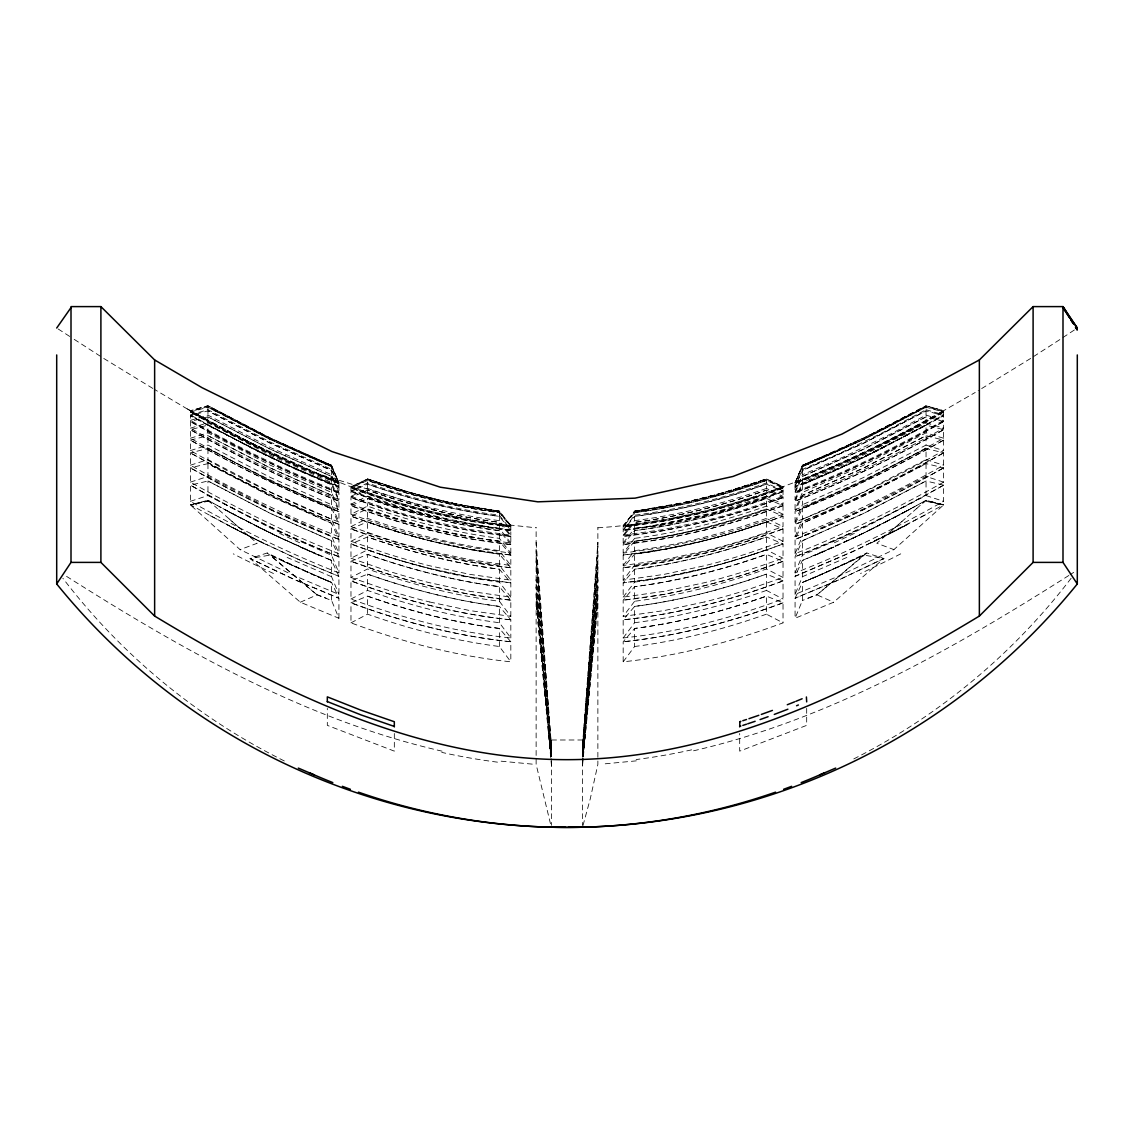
<?xml version="1.0" encoding="UTF-8"?>
<svg xmlns="http://www.w3.org/2000/svg" width="1134" height="1134" viewBox="0 0 1134 1134"><rect width="100%" height="100%" fill="white"/><g stroke="black" fill="none" stroke-linecap="round" stroke-linejoin="round"><path stroke-width="0.75" stroke-dasharray="5 3.75" d="M582.465 745.69L597.873 542.392M597.873 546.333L582.465 748.738M582.465 750.495L597.873 555.603L582.465 748.185M582.465 752.409L597.873 560.933M582.465 751.743L597.873 566.731L582.465 756.704L597.873 579.701L582.621 757.328M582.465 753.77L597.873 572.982M582.933 756.392L597.873 586.888L582.777 757.257L597.873 594.528L583.103 756.378L597.873 602.622L582.465 766.23M583.004 825.467L590.247 798.889L597.873 764.373L597.873 527.551M824.744 573.024L866.815 552.981L883.882 558.509L833.674 602.225L795.076 618.271L802.404 600.496L802.404 582.465L822.717 573.903M920.383 503.453L926.039 500.292L943.616 504.928L893.918 549.607L841.981 574.683L795.076 594.429L802.404 576.738L802.404 560.437L855.334 537.062M795.076 572.897L802.404 555.306L802.404 540.72L863.087 513.674L926.039 481L943.616 485.168L943.616 501.327C895.704 528.302 846.361 552.938 795.076 572.897L795.076 556.709L802.404 540.72L865.015 512.738L926.039 481L926.039 495.558L863.087 528.246L802.404 555.306M795.076 553.661L795.076 539.373L802.404 523.298L865.015 495.331L926.039 463.608L943.616 467.86L943.616 482.12C895.69 509.081 846.361 533.703 795.076 553.661L802.404 536.155L802.404 523.298L857.276 499.045L916.598 468.767M795.076 536.708L802.404 519.301L802.404 508.16L863.087 481.142L926.039 448.483L943.616 452.849L943.616 465.209C895.69 492.156 846.347 516.764 795.076 536.708L795.076 524.333L802.404 508.16L865.015 480.206L926.039 448.483L926.039 459.61L863.087 492.269L802.404 519.301M795.076 522.051L802.404 504.743L802.404 495.317L863.087 468.299L926.039 435.669L943.616 440.134L943.616 450.581C895.69 477.513 846.347 502.121 795.076 522.051L795.076 511.59L802.404 495.317L865.015 467.364L926.039 435.669L926.039 445.067L863.087 477.712L802.404 504.743M874.654 452.083L926.039 425.122L943.616 429.687L943.616 438.234C895.69 465.167 846.347 489.76 795.076 509.69L802.404 492.468L802.404 484.757L837.828 469.561L872.726 453.033M795.076 499.612L802.404 482.474L802.404 476.478L863.087 449.489L926.039 416.858L943.616 421.522L943.616 428.17C895.69 455.103 846.347 479.682 795.076 499.612L795.076 492.95L802.404 476.478L865.015 448.554L926.039 416.858L926.039 422.84L905.23 434.095L853.406 460.092L802.404 482.474M795.076 491.816L802.404 474.777L802.404 470.497L863.087 443.493L926.039 410.877L943.616 415.639L943.616 420.388C895.69 447.306 846.347 471.886 795.076 491.816L795.076 487.053L802.404 470.497L865.015 442.558L926.039 410.877L926.039 415.143L891.891 433.372L845.624 456.024L802.404 474.777M795.076 486.302L802.404 469.348L802.404 466.783L863.087 439.794L926.039 407.177L943.616 412.025L943.616 414.874C895.69 441.806 846.347 466.386 795.076 486.302L795.076 483.438L802.404 466.783L865.015 438.858L926.039 407.177L926.039 409.728L880.409 433.812L839.784 453.288L802.404 469.348M795.076 482.673L802.404 465.876M916.499 426.54L854.313 457.725L795.076 483.07L802.404 465.422L864.406 437.823L926.039 405.844L943.616 410.706L975.24 392.449M795.076 483.07L802.404 465.365L820.18 457.952M839.018 566.688L802.404 582.465L795.076 598.242L795.076 618.271M623.176 661.802L634.629 646.493L634.629 628.449C679.606 622.665 723.733 611.254 766.442 596.13L783.027 602.82L783.027 622.849C731.529 642.028 677.905 656.104 623.176 661.802L623.176 641.759L634.629 628.449C679.592 622.651 723.719 611.198 766.442 596.13L766.442 614.174L783.027 622.849M623.176 637.946L634.629 622.722L634.629 606.407C679.606 600.637 723.733 589.226 766.442 574.116L783.027 580.906L783.027 599.007C731.529 618.186 677.905 632.248 623.176 637.946L623.176 619.816L634.629 606.407C679.592 600.609 723.719 589.17 766.442 574.116L766.442 590.417L783.027 599.007M704.313 601.984L664 610.602L623.176 616.386L634.629 601.261L634.629 586.661C679.606 580.892 723.733 569.495 766.442 554.384L783.027 561.287L783.027 577.475L748.936 589.283A695.44 695.44 0 0 1 704.313 601.998M623.176 597.122L634.629 582.096L634.629 569.211C679.606 563.456 723.733 552.045 766.442 536.949L783.027 543.951L783.027 558.24L748.936 570.033A695.681 695.681 0 0 1 704.313 582.748L664 591.338L623.176 597.122L623.176 582.833L634.629 569.211C679.592 563.428 723.719 552.003 766.442 536.949L766.442 549.82L783.027 558.24M623.176 580.169L623.176 567.78L634.629 554.072C679.592 548.275 723.719 536.85 766.442 521.81L783.027 528.912L783.027 541.287L748.936 553.08A695.893 695.893 0 0 1 704.313 565.795L664 574.385L623.176 580.169L634.629 565.214L634.629 554.072C685.432 547.594 735.016 533.689 783.027 516.168L783.027 526.63L748.936 538.423A696.078 696.078 0 0 1 704.313 551.124L664 559.714L623.176 565.497L623.176 555.022L634.629 541.202C679.606 535.446 723.733 524.05 766.442 508.968L783.027 516.168C731.529 535.248 677.905 549.352 623.176 555.022L664 549.239L704.313 540.635A696.219 696.219 0 0 0 748.922 527.948M623.176 565.497L634.629 550.642L634.629 541.202C679.592 535.418 723.719 523.993 766.442 508.968L766.442 518.394L783.027 526.63M704.313 538.735L664 547.339L623.176 553.108L634.629 538.352L634.629 530.641C679.606 524.872 723.733 513.489 766.442 498.407L783.027 505.707L783.027 514.269L748.936 526.048A696.248 696.248 0 0 1 704.313 538.749M688.877 501.568L634.629 511.306L623.176 525.793L626.039 522.207M623.176 543.016L634.629 528.345L634.629 522.349C679.606 516.594 723.733 505.211 766.442 490.129L783.027 497.528L783.027 504.176L748.936 515.97A696.375 696.375 0 0 1 704.313 528.657L664 537.247L623.176 543.016L623.176 536.354L634.629 522.349C679.592 516.565 723.719 505.154 766.442 490.129L766.442 496.125L783.027 504.176M623.176 535.22L634.629 520.634L634.629 516.353C679.606 510.598 723.733 499.215 766.442 484.133L783.027 491.632L783.027 496.38L748.936 508.174A696.474 696.474 0 0 1 704.313 520.86L664 529.436L623.176 535.22L623.176 530.457L634.629 516.353C679.592 510.569 723.719 499.158 766.442 484.133L766.442 488.414L783.027 496.38M638.527 527.877L623.176 529.691L634.629 515.219L634.629 512.639C679.606 506.884 723.733 495.501 766.442 480.419L783.027 488.017L783.027 490.866L748.936 502.646A696.545 696.545 0 0 1 704.313 515.346L651.398 525.935M690.946 501.1L729.984 490.824L766.442 479.002L783.027 486.684L783.027 487.634L748.936 499.414A696.588 696.588 0 0 1 704.313 512.114L664 520.69L623.176 526.459L634.629 511.278M623.176 526.459L634.629 511.221C679.592 505.31 723.733 494.169 766.442 479.002M907.384 516.665L913.82 511.009M898.256 524.673L904.337 519.329M916.485 508.656L926.039 500.292L943.616 504.758L905.116 525.708M901.544 521.796L907.696 516.395M913.451 511.321L916.882 508.316M892.146 530.017L895.378 527.182M895.194 527.353L898.468 524.489M922.537 503.354L925.557 500.718L943.616 504.928L924.734 501.03M892.302 529.876L886.023 535.333M886.108 535.262L876.809 543.271L893.918 549.607M866.815 552.981L816.905 594.854L802.404 600.496M825.75 587.54L863.739 555.065L883.882 558.509L839.94 579.417L795.076 598.242L839.94 579.417L883.882 558.509M823.199 589.666L816.905 594.854L833.674 602.225M1074.38 329.966L1061.268 338.641M1059.808 339.605L1032.096 357.508M1070.057 574.711L1073.685 572.372M1068.852 575.477C951.724 649.796 828.401 720.033 691.938 751.162M1030.65 358.429L978.16 390.72M802.404 466.216C844.83 448.724 886.604 429.148 926.039 405.745L943.616 410.791L943.616 411.656L918.781 425.321M920.411 503.425L916.598 505.551M925.571 425.619L943.616 415.639L879.856 449.433M943.616 411.656L926.039 406.596L912.813 413.811M943.616 438.234L926.039 432.819L863.087 465.45L802.404 492.468M943.616 482.12L926.039 476.436L863.087 509.109L802.404 536.155M916.697 505.495L912.813 507.621M914.84 506.515L891.891 518.805M822.15 457.101L865.015 437.426L926.039 405.745L926.039 406.596M918.497 467.747L926.039 463.608L926.039 476.436M909.029 509.69L911.112 508.556M923.317 426.852L856.652 460.631L795.076 487.053L830.825 472.311M907.129 510.711L909.241 509.577L874.201 527.863M907.37 510.583L897.618 515.8M910.928 413.967L912.813 412.946M905.513 511.59L864.831 532.484M795.076 594.429L795.076 576.327L858.977 548.743L925.571 514.765M909.029 414.987L880.409 429.829M896.144 516.58L876.029 526.941M350.973 622.849L367.558 614.174C410.267 629.299 454.394 640.724 499.371 646.493L510.824 661.802C456.095 656.104 402.471 642.028 350.973 622.849L350.973 602.82L367.558 596.13C410.267 611.254 454.394 622.665 499.371 628.449L510.824 641.759L510.824 661.802M902.834 526.913L905.187 525.68M900.552 528.104L902.976 526.828M350.973 599.007L367.558 590.417C410.267 605.542 454.394 616.953 499.371 622.722L510.824 637.946C456.095 632.248 402.471 618.186 350.973 599.007L350.973 580.906L367.558 574.116C410.267 589.226 454.394 600.637 499.371 606.407L510.824 619.816L510.824 637.946M888.815 520.421L890.629 519.471M900.765 527.99L895.959 530.471M907.398 524.518L882.167 537.473M886.986 521.356L858.325 535.631M896.328 530.287L891.381 532.824M510.824 616.386L510.824 600.184L499.371 586.661C454.394 580.892 410.267 569.481 367.558 554.384L350.973 561.287L350.973 577.475L367.558 568.97C410.267 584.081 454.394 595.492 499.371 601.261L510.824 616.386L470 610.602L429.687 601.984M894.116 531.421L851.974 552.017L795.076 576.327L802.404 560.437L812.298 556.355M350.973 558.24L385.064 570.033A695.681 695.681 0 0 0 429.687 582.748L470 591.338L510.824 597.122L510.824 582.833L499.371 569.211C454.394 563.456 410.267 552.045 367.558 536.949L350.973 543.951L350.973 558.24L367.558 549.82L379.663 553.973M350.973 541.287L367.558 532.952C410.267 548.048 454.394 559.445 499.371 565.214L510.824 580.169L470 574.385L429.687 565.781A695.893 695.893 0 0 1 385.078 553.066L350.973 541.287L350.973 528.912L367.558 521.81C410.267 536.906 454.394 548.303 499.371 554.072L510.824 567.78L510.824 580.169M878.496 430.778L833.915 451.927L802.404 465.365M874.654 527.636L868.687 530.599M871.791 542.591L889.666 533.689M350.973 526.63L367.558 518.394C410.267 533.476 454.394 544.873 499.371 550.642L510.824 565.497L470 559.714L429.687 551.11A696.078 696.078 0 0 1 385.078 538.409L350.973 526.63L350.973 516.168L367.558 508.968C410.267 524.05 454.394 535.446 499.371 541.202L510.824 555.022L510.824 565.497M870.799 529.55L857.276 536.141M879.856 538.622L870.827 543.058M510.824 553.108L510.824 544.547L499.371 530.641C454.394 524.872 410.267 513.489 367.558 498.407L350.973 505.707L350.973 514.269L367.558 506.104C410.267 521.201 454.394 532.583 499.371 538.352L510.824 553.108L470 547.339L429.687 538.735M877.546 450.567L833.178 471.276M350.973 504.176L385.064 515.97A696.375 696.375 0 0 0 429.687 528.657L470 537.247L510.824 543.016L510.824 536.354L499.371 522.349C454.394 516.594 410.267 505.197 367.558 490.129L350.973 497.528L350.973 504.176L367.558 496.125L408.098 509.152L449.277 519.627M350.973 496.38L367.558 488.414C410.267 503.496 454.394 514.879 499.371 520.634L510.824 535.22L470 529.436L429.687 520.846A696.474 696.474 0 0 1 385.078 508.16L350.973 496.38L350.973 491.632L367.558 484.133C410.267 499.215 454.408 510.598 499.371 516.353L510.824 530.457L510.824 535.22M865.015 532.399L835.347 546.333M856.425 536.552L841.116 543.71M848.785 540.167L864.037 532.881M856.156 558.708L863.739 555.065L840.918 565.823M510.824 529.691L510.824 526.842L499.371 512.639C454.408 506.884 410.267 495.501 367.558 480.419L350.973 488.017L350.973 490.866L367.558 482.985C410.267 498.067 454.394 509.449 499.371 515.219L510.824 529.691L498.024 528.217M854.256 559.615L818.663 575.661M350.973 487.634L367.558 479.852C410.267 494.934 454.408 506.317 499.371 512.072L510.824 526.459L470 520.69L429.687 512.1A696.588 696.588 0 0 1 385.078 499.399L350.973 487.634L350.973 486.741L367.558 479.002L404.016 490.824L443.054 501.1M850.457 561.401L816.636 576.526M453.416 503.383L416.291 494.325L367.558 479.087L350.973 486.769C293.933 465.394 239.161 438.362 186.203 408.339L154.352 389.345M846.857 557.446L802.404 576.738M839.784 544.32L827.636 549.763M833.915 546.971L821.838 552.301M300.326 602.225L317.095 594.854L331.596 600.496L338.924 618.271L300.326 602.225L250.118 558.509L267.185 552.981L311.283 573.903M814.084 555.603L833.419 547.198M824.106 551.308L819.896 553.137M817.968 553.959L820.18 553.009M818.209 553.86L812.142 556.425M817.883 576.015L808.514 579.956M815.956 576.823L812.086 578.468M810.158 579.276L802.404 582.465M795.076 482.12C846.347 462.19 895.69 437.625 943.616 410.706C884.449 443.819 823.114 473.686 758.731 495.26M213.617 503.453L207.961 500.292L190.384 504.928L240.082 549.607L257.191 543.271L247.892 535.262M766.442 590.417C723.733 605.542 679.606 616.953 634.629 622.722M766.442 614.174C723.733 629.299 679.606 640.724 634.629 646.493M783.027 487.634L766.442 479.852C723.733 494.934 679.592 506.317 634.629 512.072M783.027 490.866L766.442 482.985C723.733 498.067 679.606 509.449 634.629 515.219M766.442 488.414C723.733 503.496 679.606 514.879 634.629 520.634M766.442 496.125L713.612 512.582L659.761 524.546M783.027 514.269L766.442 506.104C723.733 521.201 679.606 532.583 634.629 538.352M766.442 518.394C723.733 533.476 679.606 544.873 634.629 550.642M783.027 541.287L766.442 532.952C723.733 548.048 679.606 559.445 634.629 565.214M766.442 549.82L754.337 553.973M783.027 577.475L766.442 568.97C723.733 584.081 679.606 595.492 634.629 601.261M597.873 527.792C661.25 523.724 723.648 508.925 783.027 486.684L766.442 479.087L717.709 494.325L680.584 503.383M750.297 527.31L766.442 521.81L766.442 532.952M657.677 507.763C694.703 501.483 730.991 491.391 766.442 479.03L766.442 479.852M190.384 501.327L207.961 495.558L270.913 528.246L331.596 555.306L338.924 572.897C287.639 552.938 238.296 528.302 190.384 501.327L190.384 485.168L207.961 481L270.913 513.674L331.596 540.72L338.924 556.709L338.924 572.897M733.627 489.831L766.442 479.087M190.384 482.12L207.961 476.436L270.913 509.109L331.596 536.155L338.924 553.661C287.639 533.703 238.31 509.081 190.384 482.12L190.384 467.86L207.961 463.608L270.913 496.267L331.596 523.298L338.924 539.373L338.924 553.661M753.841 496.876L748.936 498.464A696.588 696.588 0 0 1 704.313 511.165L669.06 518.805M748.936 555.759L753.841 554.157M190.384 465.209L207.961 459.61L270.913 492.269L331.596 519.301L338.924 536.708C287.653 516.764 238.31 492.156 190.384 465.209L190.384 452.849L207.961 448.483L270.913 481.142L331.596 508.16L338.924 524.333L338.924 536.708M190.384 450.581L207.961 445.067L270.913 477.712L331.596 504.743L338.924 522.051C287.653 502.121 238.31 477.513 190.384 450.581L190.384 440.134L207.961 435.669L270.913 468.299L331.596 495.317L338.924 511.59L338.924 522.051M190.384 438.234L207.961 432.819L270.913 465.45L331.596 492.468L338.924 509.69C287.653 489.76 238.31 465.167 190.384 438.234L190.384 429.687L207.961 425.122L259.346 452.083M190.384 428.17L207.961 422.84L270.913 455.471L331.596 482.474L338.924 499.612C287.653 479.682 238.31 455.103 190.384 428.17L190.384 421.522L207.961 416.858L270.913 449.489L331.596 476.478L338.924 492.95L338.924 499.612M190.384 420.388L207.961 415.143L270.913 447.774L331.596 474.777L338.924 491.816C287.653 471.886 238.31 447.306 190.384 420.388L190.384 415.639L207.961 410.877L270.913 443.493L331.596 470.497L338.924 487.053L338.924 491.816M190.384 414.874L207.961 409.728L270.913 442.359L331.596 469.348L338.924 486.302C287.653 466.386 238.31 441.806 190.384 414.874L190.384 412.025L207.961 407.177L270.913 439.794L331.596 466.783L338.924 483.438L338.924 486.302M311.85 457.101L268.985 437.426L207.961 405.844L190.384 410.706L190.384 411.656L207.961 406.596L268.985 438.858L331.596 466.783L331.596 469.348M208.557 500.618L190.384 504.758L228.884 525.708M678.501 503.822L634.629 511.25L643.021 510.073M666.537 519.273L628.236 524.957M338.924 618.271L338.924 598.242L294.06 579.417L250.118 558.509L270.261 555.065L293.082 565.823M634.629 511.221L668.195 505.962M658.911 524.801L649.314 526.261M655.58 508.117L651.398 508.797M649.314 509.138L645.118 509.761M651.285 526.048L638.839 527.792M648.733 526.431L634.629 528.345M634.629 582.096C685.446 575.633 735.073 561.713 783.027 543.951C731.529 563.045 677.905 577.163 623.176 582.833L664 577.05L704.313 568.446A695.865 695.865 0 0 0 748.922 555.745M636.344 760.857L601.743 764.132M623.176 525.51L625.741 525.24M551.535 739.992L582.465 739.992M532.257 764.132L497.656 760.857M457.342 517.345L490.37 522.987L536.127 527.792M510.824 526.459L510.824 525.566C456.109 519.726 402.471 505.849 350.973 486.684L385.064 498.464A696.588 696.588 0 0 0 429.687 511.165L454.819 516.835M510.824 525.51L499.371 511.221L490.979 510.073M510.824 543.016L499.371 528.345L487.818 526.814M510.824 597.122L499.371 582.096C448.554 575.633 398.927 561.713 350.973 543.951C402.471 563.045 456.095 577.163 510.824 582.833L470 577.05L429.687 568.446A695.865 695.865 0 0 1 385.078 555.745M497.273 528.075L482.715 526.048M455.499 503.822L499.371 511.221L466.712 506.133L445.123 501.568M367.558 479.002C410.281 494.098 454.422 505.367 499.371 511.25M488.882 509.761L484.686 509.138M486.784 526.587L449.773 519.967M466.712 506.133L499.371 511.306L510.824 525.793L507.961 522.207M482.602 525.935L429.687 515.332A696.545 696.545 0 0 1 385.078 502.631L350.973 490.866M482.602 508.797C443.422 502.532 404.994 492.128 367.558 479.03L367.558 479.852M442.062 751.162C305.131 719.906 181.44 649.328 63.943 574.711M926.039 409.728L943.616 414.874M926.039 415.143L943.616 420.388M926.039 422.84L943.616 428.17M272.684 454.436L338.924 483.07L331.596 465.365L270.913 438.362L207.961 405.745L190.384 410.791L250.614 442.728L318.881 474.055L461.779 518.21M926.039 445.067L943.616 450.581M926.039 459.61L943.616 465.209M380.159 554.157L385.064 555.759M926.039 495.558L943.616 501.327M367.558 479.03L399.848 489.675M350.973 514.269L385.064 526.048A696.248 696.248 0 0 0 429.687 538.749M350.973 577.475L385.064 589.283A695.44 695.44 0 0 0 429.687 601.998M278.666 537.062L331.596 560.437L338.924 576.327L338.924 594.429L292.019 574.683L240.082 549.607M318.881 474.055L338.924 482.12C286.037 461.836 235.688 435.725 186.203 408.339L208.429 420.686M338.924 483.07L331.596 466.216L276.724 442.005M329.611 559.643L331.596 560.437L331.596 576.738L338.924 594.429M331.596 576.738L287.143 557.446M329.555 581.629L331.596 582.465L338.924 598.242L294.06 579.417L250.118 558.509M329.654 559.643L321.702 556.355M327.528 580.792L329.654 581.671M325.486 579.956L327.712 580.877M331.596 465.365L313.82 457.952M323.842 579.276L325.784 580.069M294.982 566.688L331.596 582.465L331.596 600.496M283.543 561.401L331.596 582.465M323.445 579.105L312.261 574.357M321.858 556.425L317.761 554.696M321.914 578.468L316.117 576.015M319.916 555.603L315.791 553.86M314.104 553.137L300.085 546.971M305.967 549.593L316.032 553.959L277.575 536.552M315.337 575.661L270.261 555.065L308.25 587.54M304.436 548.913L267.057 531.449M274.782 441.083L230.67 418.857M270.36 453.331L231.166 433.755L190.384 411.656M237.857 516.58L285.215 540.167M276.724 536.141L234.1 514.595M275.675 535.631L269.963 532.881M263.244 543.101L300.822 560.522L338.924 576.327L300.822 560.522L255.49 539.288M256.454 450.567L298.469 470.241L338.924 487.053L282.026 462.8L210.683 426.852M261.274 453.033L296.172 469.561L331.596 484.757L338.924 501.129L338.924 509.69M265.129 530.499L267.142 531.492M244.93 439.879L263.4 449.036M263.201 529.55L265.313 530.599M254.144 538.622L263.4 543.172L235.447 529.139M254.144 449.433L190.384 415.639L208.429 425.619M263.471 529.677L259.346 527.636M262.209 542.591L239.884 531.421M253.251 538.182L208.429 514.765M259.799 527.863L219.16 506.515M251.833 537.473L226.602 524.518M257.971 526.941L224.759 509.577L226.871 510.711M238.041 530.471L233.235 527.99M231.024 526.828L233.448 528.104M228.813 525.68L231.166 526.913M228.77 417.851L215.503 410.735M236.382 515.8L232.229 513.603M232.569 513.773L228.487 511.59M230.67 512.766L226.63 510.583M217.402 468.767L268.985 495.331L331.596 523.298L331.596 536.155M215.503 411.302L207.961 407.177L207.961 409.728M222.888 508.556L224.971 509.69M215.503 467.747L207.961 463.608L207.961 476.436M221.187 507.621L217.303 505.495M217.402 505.551L213.589 503.425M209.266 501.03L190.384 504.928L208.443 500.718L211.463 503.354M152.835 388.438L103.35 358.202M58.16 328.973L72.732 338.4M74.192 339.349L101.904 357.253M310.801 589.666L317.095 594.854L267.185 552.981M247.977 535.333L241.698 529.876M238.622 527.182L241.854 530.017M207.961 500.292L217.515 508.656M235.532 524.489L238.806 527.353M235.744 524.673L217.118 508.316M229.38 519.088L232.456 521.796M331.596 465.876L338.924 482.673M550.472 823.723L536.127 764.373L536.127 527.551M551.535 766.23L536.127 602.622L550.869 756.435L536.127 594.528L551.209 757.271L536.127 586.888L551.379 757.342L536.127 579.701L551.535 755.939M551.535 756.704L536.127 566.731M536.127 560.933L551.535 752.409M536.127 555.603L551.535 750.495M536.127 550.741L551.535 748.738M536.127 542.392L551.535 747.136M926.039 432.819L926.039 425.122L865.015 456.818L802.404 484.757L795.076 501.129L795.076 509.69M806.685 708.367L806.685 725.363L739.68 751.133L739.68 733.485M766.442 482.985L766.442 480.419C723.719 495.445 679.592 506.855 634.629 512.639L623.176 526.842L623.176 529.691M766.442 506.104L766.442 498.407C723.719 513.433 679.592 524.844 634.629 530.641L623.176 544.547L623.176 553.108M766.442 568.97L766.442 554.384C723.719 569.438 679.592 580.863 634.629 586.661L623.176 600.184L623.176 616.386M582.465 740.148L582.465 756.902M582.465 761.197L582.465 825.042M551.535 740.148L551.535 756.902M551.535 761.197L551.535 825.042M499.371 511.278L499.371 512.072M499.371 515.219L499.371 512.639C454.408 506.813 410.281 495.487 367.558 480.419L367.558 482.985M499.371 520.634L499.371 516.353C454.408 510.527 410.281 499.201 367.558 484.133L367.558 488.414M499.371 528.345L499.371 522.349C454.408 516.523 410.281 505.183 367.558 490.129L367.558 496.125M499.371 538.352L499.371 530.641C454.408 524.801 410.281 513.475 367.558 498.407L367.558 506.104M499.371 550.642L499.371 541.202C454.408 535.376 410.281 524.036 367.558 508.968L367.558 518.394M499.371 565.214L499.371 554.072C454.408 548.232 410.281 536.892 367.558 521.81L367.558 532.952M499.371 582.096L499.371 569.211C454.408 563.385 410.281 552.031 367.558 536.949L367.558 549.82M499.371 601.261L499.371 586.661C454.408 580.821 410.281 569.466 367.558 554.384L367.558 568.97M499.371 622.722L499.371 606.407C454.408 600.566 410.281 589.212 367.558 574.116L367.558 590.417M499.371 646.493L499.371 628.449C454.408 622.594 410.281 611.24 367.558 596.13L367.558 614.174M394.32 733.485L394.32 751.133L327.315 725.363L327.315 708.367M331.596 466.216L331.596 465.422L268.9 437.483L207.961 405.745L207.961 406.596M331.596 474.777L331.596 470.497L268.985 442.558L207.961 410.877L207.961 415.143M331.596 482.474L331.596 476.478L268.985 448.554L207.961 416.858L207.961 422.84M331.596 492.468L331.596 484.757L268.985 456.818L207.961 425.122L207.961 432.819M331.596 504.743L331.596 495.317L268.985 467.364L207.961 435.669L207.961 445.067M331.596 519.301L331.596 508.16L268.985 480.206L207.961 448.483L207.961 459.61M331.596 555.306L331.596 540.72L268.985 512.738L207.961 481L207.961 495.558M1071.134 578.255A634.601 634.586 0 0 1 852.768 759.426M284.308 760.957A634.601 634.586 0 0 1 62.866 578.255M854.384 533.377A290.077 36.926 -24.6 0 1 834.369 542.761M273.478 573.506A290.077 75.624 23.7 0 1 233.264 553.846M807.961 598.142A16.939 1.106 -22.6 0 1 817.557 594.528M299.631 542.761A290.077 36.926 24.6 0 1 279.616 533.377M900.736 553.846A290.077 75.624 -23.7 0 1 860.522 573.506M316.443 594.528A16.939 1.106 22.6 0 1 326.039 598.142M691.627 749.843A588.348 567.298 -0.9 0 1 636.16 759.539M497.486 762.161A588.348 569.934 0.2 0 1 441.764 752.381M582.947 758.136L582.465 763.423L582.961 758.178M943.616 412.025C895.69 438.957 846.347 463.522 795.076 483.438C846.333 463.48 895.676 438.929 943.616 412.025M943.616 421.522C895.69 448.44 846.347 473.034 795.076 492.95C846.333 472.977 895.676 448.426 943.616 421.522M943.616 429.687C895.69 456.619 846.347 481.199 795.076 501.129C846.333 481.156 895.676 456.605 943.616 429.687M943.616 440.134C895.69 467.066 846.347 491.66 795.076 511.59C846.333 491.617 895.676 467.052 943.616 440.134M943.616 452.849C895.69 479.795 846.347 504.403 795.076 524.333C846.333 504.346 895.69 479.781 943.616 452.849M943.616 467.86C895.69 494.821 846.347 519.429 795.076 539.373C846.333 519.386 895.69 494.807 943.616 467.86M943.616 485.168C895.704 512.129 846.361 536.751 795.076 556.709C846.333 536.694 895.69 512.114 943.616 485.168M834.142 451.927L802.404 465.394L834.142 451.927M783.027 602.82C731.529 621.999 677.905 636.061 623.176 641.759C677.905 635.976 731.515 621.956 783.027 602.82M783.027 580.906C731.529 600.07 677.905 614.132 623.176 619.816C677.905 614.033 731.501 600.028 783.027 580.906M783.027 488.017L748.936 499.796A696.574 696.574 0 0 1 704.313 512.483L664 521.073L623.176 526.842C677.891 521.073 731.501 507.096 783.027 488.017M783.027 491.632L748.936 503.411A696.531 696.531 0 0 1 704.313 516.098L664 524.688L623.176 530.457C677.891 524.688 731.501 510.711 783.027 491.632M783.027 497.528L748.936 509.308A696.46 696.46 0 0 1 704.313 522.009L664 530.584L623.176 536.354C677.891 530.584 731.501 516.608 783.027 497.528M783.027 505.707L748.936 517.487A696.347 696.347 0 0 1 704.313 530.188L664 538.763L623.176 544.547C677.891 538.778 731.501 524.787 783.027 505.707M783.027 528.912L748.936 540.705A696.049 696.049 0 0 1 704.313 553.406L664 561.996L623.176 567.78C677.891 562.01 731.501 548.02 783.027 528.912M783.027 561.287L748.936 573.081A695.638 695.638 0 0 1 704.313 585.796L664 594.4L623.176 600.184C677.905 594.4 731.501 580.395 783.027 561.287M510.824 526.842C456.095 521.186 402.485 507.096 350.973 488.017L385.064 499.796A696.574 696.574 0 0 0 429.687 512.483L470 521.073L510.824 526.842M510.824 530.457C456.095 524.801 402.485 510.711 350.973 491.632L385.064 503.411A696.531 696.531 0 0 0 429.687 516.098L470 524.688L510.824 530.457M510.824 536.354C456.095 530.698 402.471 516.608 350.973 497.528L385.064 509.308A696.46 696.46 0 0 0 429.687 522.009L470 530.584L510.824 536.354M510.824 544.547C456.095 538.877 402.471 524.787 350.973 505.707L385.064 517.487A696.347 696.347 0 0 0 429.687 530.188L470 538.763L510.824 544.547M510.824 555.022C456.095 549.352 402.471 535.262 350.973 516.168L385.064 527.962A696.219 696.219 0 0 0 429.687 540.649L470 549.239L510.824 555.022M510.824 567.78C456.095 562.11 402.471 548.02 350.973 528.912L385.064 540.705A696.049 696.049 0 0 0 429.687 553.406L470 561.996L510.824 567.78M510.824 600.184C456.095 594.5 402.471 580.395 350.973 561.287L385.064 573.081A695.638 695.638 0 0 0 429.687 585.796L470 594.4L510.824 600.184M510.824 619.816C456.095 614.132 402.471 600.07 350.973 580.906C402.485 600.028 456.095 614.033 510.824 619.816M510.824 641.759C456.095 636.061 402.471 621.999 350.973 602.82C402.485 621.956 456.095 635.976 510.824 641.759M338.924 483.438C287.653 463.522 238.31 438.957 190.384 412.025C238.324 438.929 287.667 463.48 338.924 483.438M338.924 492.95C287.653 473.034 238.31 448.44 190.384 421.522C238.324 448.426 287.667 472.977 338.924 492.95M338.924 501.129C287.653 481.199 238.31 456.619 190.384 429.687C238.324 456.605 287.667 481.156 338.924 501.129M338.924 511.59C287.653 491.66 238.31 467.066 190.384 440.134C238.324 467.052 287.667 491.617 338.924 511.59M338.924 524.333C287.653 504.403 238.31 479.795 190.384 452.849C238.31 479.781 287.667 504.346 338.924 524.333M338.924 539.373C287.653 519.429 238.31 494.821 190.384 467.86C238.31 494.807 287.667 519.386 338.924 539.373M338.924 556.709C287.639 536.751 238.296 512.129 190.384 485.168C238.31 512.114 287.667 536.694 338.924 556.709M331.596 465.394L300.014 451.998L331.596 465.45M551.535 763.423L551.039 758.178L551.535 763.423"/><path stroke-width="1.5" d="M1077.3 354.942L1077.3 583.953A656.558 656.558 0 0 1 56.7 583.953L71.003 562.393L71.003 306.605L100.898 306.605L154.635 359.946L202.022 387.672L331.865 451.53L440.332 487.209L537.856 501.838L635.068 498.152L732.947 476.464L841.924 434.109L979.365 359.946L1033.102 306.605L1062.997 306.605L1077.3 328.038L1062.997 307.597L1069.249 317.421M56.7 328.038L71.003 307.597M71.003 562.393L100.898 562.393L154.635 616.06C279.8 691.811 418.616 760.035 568.219 759.667C716.957 759.27 854.852 691.4 979.365 616.06L1033.102 562.393L1062.997 562.393L1077.3 583.953M820.137 774.735L835.687 768.087M806.402 696.971L806.685 701.889M802.135 698.757L795.955 701.294M798.421 704.979L796.564 705.745M794.707 701.79L787.279 704.753M787.889 709.204L774.281 714.434M772.424 710.408L761.297 714.434M768.101 716.702L760.064 719.58M758.83 715.299L748.964 718.687M755.131 721.295L747.731 723.804M746.498 719.495L742.798 720.714M746.498 724.201L742.798 725.42M740.842 721.337L740.063 721.593M740.842 726.044L740.063 726.299M739.878 721.649L739.68 726.908M565.072 827.196L551.535 827.21L551.535 826.332M568.928 827.196L582.465 827.21L582.465 826.332M394.32 726.426L360.966 714.888L327.315 701.563M298.313 768.087L313.863 774.735M1071.035 320.227L1072.835 323.02M1075.514 327.23L1077.3 330.037L1075.514 327.102M1073.728 324.182L1062.997 306.605L1062.997 562.393M1033.102 306.605L1033.102 562.393M979.365 359.946L979.365 616.06M394.32 726.908L394.32 721.72L360.966 710.182L327.315 696.857L327.315 701.889M154.635 359.946L154.635 616.06M100.898 306.605L100.898 562.393M56.7 354.942L56.7 583.953M824.872 772.651A634.601 634.586 0 0 1 801.185 782.602M791.617 786.316A634.601 634.586 0 0 1 783.594 789.292M775.557 792.156A634.601 634.586 0 0 1 358.443 792.156M350.406 789.292A634.601 634.586 0 0 1 342.383 786.316M332.815 782.602A634.601 634.586 0 0 1 309.128 772.651"/></g></svg>
